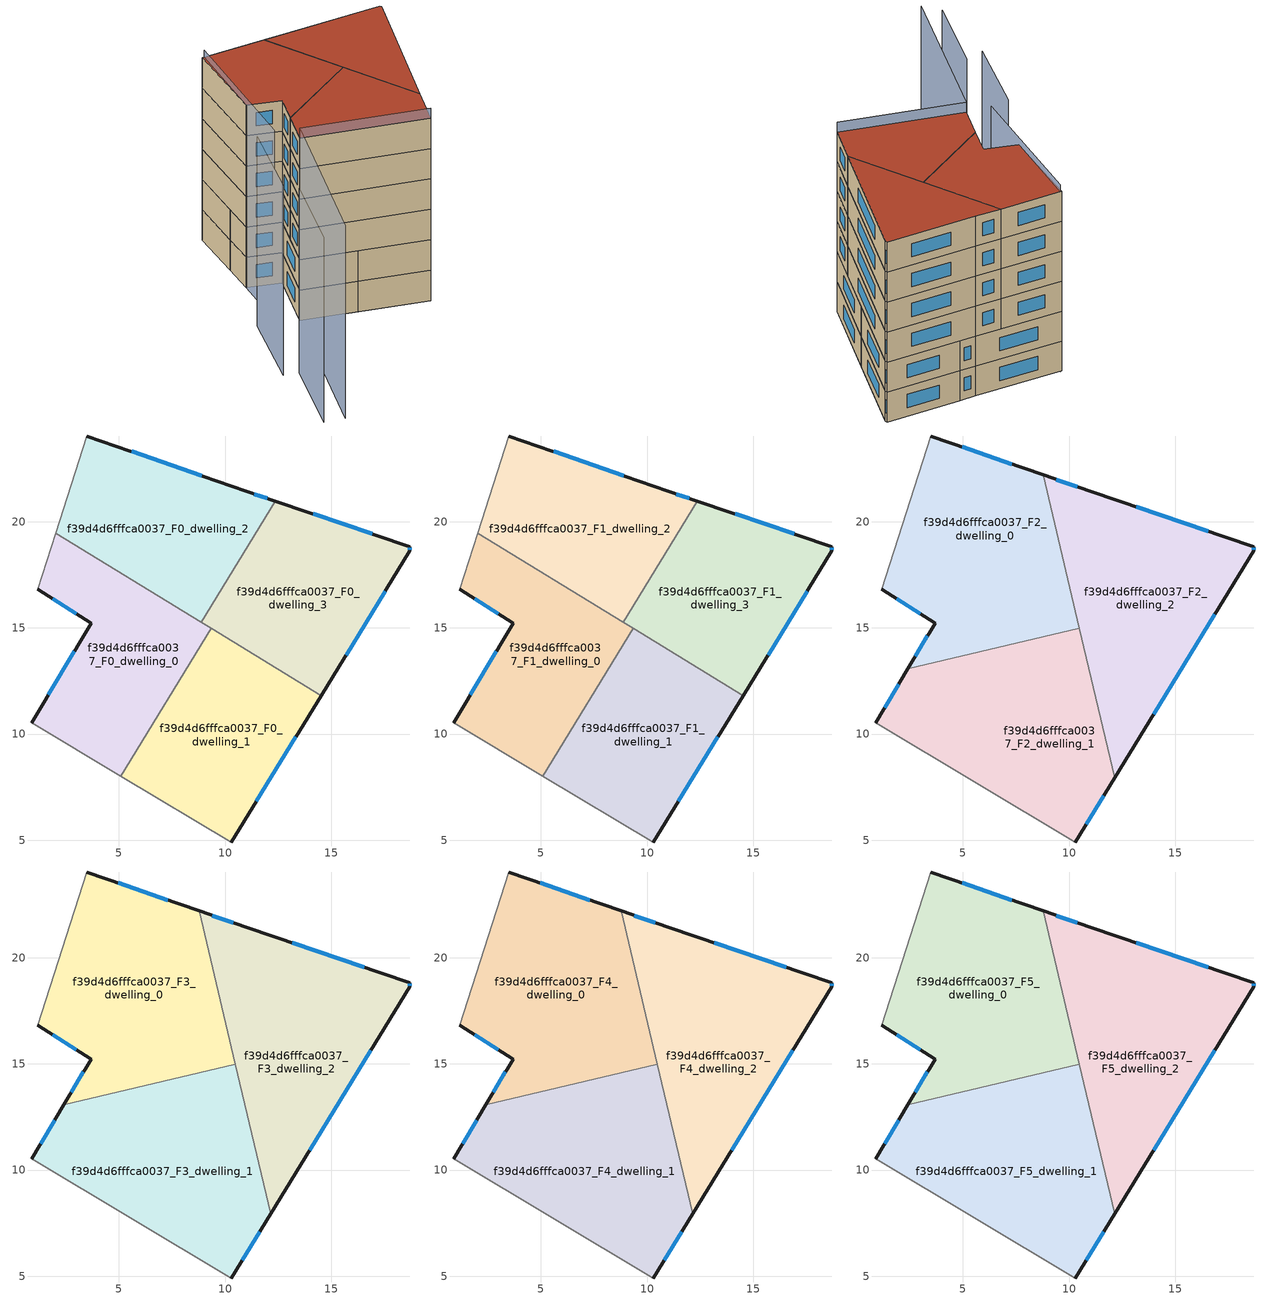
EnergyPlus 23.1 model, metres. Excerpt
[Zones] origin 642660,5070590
f39d4d6fffca0037_F0_dwelling_0
 floor ground (EU_floor_Construction): 9.35,14.98 5.08,8.02 0.89,10.52 3.69,15.23 1.19,16.83 2.04,19.46 z0
 wall outside (EU_wall_Construction): 1.19,16.83 3.69,15.23 0.89,10.52 z0:3
 wall adiabatic (EU_wall_Construction): 2.04,19.46 1.19,16.83 / 0.89,10.52 5.08,8.02 z0:3
 wall to f39d4d6fffca0037_F0_dwelling_1 (EU_wall_Construction): 5.08,8.02 9.35,14.98 z0:3
 wall to f39d4d6fffca0037_F0_dwelling_2 (EU_wall_Construction): 8.87,15.27 2.04,19.46 z0:3
 wall to f39d4d6fffca0037_F0_dwelling_3 (EU_wall_Construction): 9.35,14.98 8.87,15.27 z0:3
 window (EU_Window_Construction): 1.89,16.38 2.99,15.68 / 2.91,13.91 1.68,11.84 z0.84:2.16
f39d4d6fffca0037_F0_dwelling_1
 floor ground (EU_floor_Construction): 14.52,11.81 10.3,4.92 5.08,8.02 9.35,14.98 z0
 wall outside (EU_wall_Construction): 10.3,4.92 14.52,11.81 z0:3
 wall adiabatic (EU_wall_Construction): 5.08,8.02 10.3,4.92 z0:3
 wall to f39d4d6fffca0037_F0_dwelling_3 (EU_wall_Construction): 14.52,11.81 9.35,14.98 z0:3
 window (EU_Window_Construction): 11.48,6.85 13.34,9.88 z0.84:2.16
f39d4d6fffca0037_F0_dwelling_2
 floor ground (EU_floor_Construction): 11,21.43 12.37,20.97 8.88,15.27 2.04,19.46 3.5,24.03 z0
 wall outside (EU_wall_Construction): 12.37,20.97 11,21.43 3.5,24.03 z0:3
 wall to f39d4d6fffca0037_F0_dwelling_3 (EU_wall_Construction): 8.88,15.27 12.37,20.97 z0:3
 wall adiabatic (EU_wall_Construction): 3.5,24.03 2.04,19.46 z0:3
 window (EU_Window_Construction): 8.9,22.16 5.6,23.3 / 11.98,21.1 11.38,21.3 z0.84:2.16
f39d4d6fffca0037_F0_dwelling_3
 floor ground (EU_floor_Construction): 18.71,18.83 18.71,18.62 14.52,11.81 8.88,15.27 12.37,20.97 z0
 wall outside (EU_wall_Construction): 14.52,11.81 18.71,18.62 18.71,18.83 12.37,20.97 z0:3
 window (EU_Window_Construction): 15.7,13.72 17.53,16.71 / 16.93,19.43 14.14,20.37 / 18.71,18.68 18.71,18.77 z0.84:2.16
f39d4d6fffca0037_F1_dwelling_0
 floor to f39d4d6fffca0037_F0_dwelling_0 (EU_floor_Construction): 9.35,14.98 5.08,8.02 0.89,10.52 3.69,15.23 1.19,16.83 2.04,19.46 z3
 wall outside (EU_wall_Construction): 1.19,16.83 3.69,15.23 0.89,10.52 z3:6
 wall adiabatic (EU_wall_Construction): 2.04,19.46 1.19,16.83 / 0.89,10.52 5.08,8.02 z3:6
 wall to f39d4d6fffca0037_F1_dwelling_1 (EU_wall_Construction): 5.08,8.02 9.35,14.98 z3:6
 wall to f39d4d6fffca0037_F1_dwelling_2 (EU_wall_Construction): 8.87,15.27 2.04,19.46 z3:6
 wall to f39d4d6fffca0037_F1_dwelling_3 (EU_wall_Construction): 9.35,14.98 8.87,15.27 z3:6
 window (EU_Window_Construction): 1.89,16.38 2.99,15.68 / 2.91,13.91 1.68,11.84 z3.84:5.16
f39d4d6fffca0037_F1_dwelling_1
 floor to f39d4d6fffca0037_F0_dwelling_1 (EU_floor_Construction): 14.52,11.81 10.3,4.92 5.08,8.02 9.35,14.98 z3
 wall outside (EU_wall_Construction): 10.3,4.92 14.52,11.81 z3:6
 wall adiabatic (EU_wall_Construction): 5.08,8.02 10.3,4.92 z3:6
 wall to f39d4d6fffca0037_F1_dwelling_3 (EU_wall_Construction): 14.52,11.81 9.35,14.98 z3:6
 window (EU_Window_Construction): 11.48,6.85 13.34,9.88 z3.84:5.16
f39d4d6fffca0037_F1_dwelling_2
 floor to f39d4d6fffca0037_F0_dwelling_2 (EU_floor_Construction): 11,21.43 12.37,20.97 8.88,15.27 2.04,19.46 3.5,24.03 z3
 wall outside (EU_wall_Construction): 12.37,20.97 11,21.43 3.5,24.03 z3:6
 wall to f39d4d6fffca0037_F1_dwelling_3 (EU_wall_Construction): 8.88,15.27 12.37,20.97 z3:6
 wall adiabatic (EU_wall_Construction): 3.5,24.03 2.04,19.46 z3:6
 window (EU_Window_Construction): 8.9,22.16 5.6,23.3 / 11.98,21.1 11.38,21.3 z3.84:5.16
f39d4d6fffca0037_F1_dwelling_3
 floor to f39d4d6fffca0037_F0_dwelling_3 (EU_floor_Construction): 18.71,18.83 18.71,18.62 14.52,11.81 8.88,15.27 12.37,20.97 z3
 wall outside (EU_wall_Construction): 14.52,11.81 18.71,18.62 18.71,18.83 12.37,20.97 z3:6
 window (EU_Window_Construction): 15.7,13.72 17.53,16.71 / 16.93,19.43 14.14,20.37 / 18.71,18.68 18.71,18.77 z3.84:5.16
f39d4d6fffca0037_F2_dwelling_0
 floor to f39d4d6fffca0037_F1_dwelling_2 (EU_floor_Construction): 8.78,22.2 9.99,17.08 8.88,15.27 2.04,19.46 3.5,24.03 z6
 floor to f39d4d6fffca0037_F1_dwelling_0 (EU_floor_Construction): 9.35,14.98 9.16,14.66 2.41,13.07 3.69,15.23 1.19,16.83 2.04,19.46 z6
 floor to f39d4d6fffca0037_F1_dwelling_1 (EU_floor_Construction): 9.66,14.79 9.16,14.66 9.35,14.98 z6
 floor to f39d4d6fffca0037_F1_dwelling_3 (EU_floor_Construction): 9.99,17.08 10.48,14.98 9.66,14.79 8.88,15.27 z6
 wall outside (EU_wall_Construction): 8.78,22.2 3.5,24.03 / 1.19,16.83 3.69,15.23 2.41,13.07 z6:9
 wall adiabatic (EU_wall_Construction): 3.5,24.03 1.19,16.83 z6:9
 wall to f39d4d6fffca0037_F2_dwelling_1 (EU_wall_Construction): 2.41,13.07 10.48,14.98 z6:9
 wall to f39d4d6fffca0037_F2_dwelling_2 (EU_wall_Construction): 10.48,14.98 8.78,22.2 z6:9
 window (EU_Window_Construction): 7.3,22.71 4.98,23.52 / 3.33,14.62 2.77,13.67 / 1.89,16.38 2.99,15.68 z6.84:8.16
f39d4d6fffca0037_F2_dwelling_1
 floor to f39d4d6fffca0037_F1_dwelling_0 (EU_floor_Construction): 9.16,14.66 5.09,8.02 0.89,10.52 2.41,13.07 z6
 floor to f39d4d6fffca0037_F1_dwelling_1 (EU_floor_Construction): 10.68,14.16 12.15,7.94 10.3,4.92 5.09,8.02 9.16,14.66 9.66,14.79 z6
 floor to f39d4d6fffca0037_F1_dwelling_3 (EU_floor_Construction): 10.48,14.98 10.68,14.16 9.66,14.79 z6
 wall outside (EU_wall_Construction): 10.3,4.92 12.15,7.94 / 2.41,13.07 0.89,10.52 z6:9
 wall adiabatic (EU_wall_Construction): 0.89,10.52 10.3,4.92 z6:9
 wall to f39d4d6fffca0037_F2_dwelling_2 (EU_wall_Construction): 12.15,7.94 10.48,14.98 z6:9
 window (EU_Window_Construction): 10.82,5.76 11.63,7.09 / 1.98,12.36 1.32,11.24 z6.84:8.16
f39d4d6fffca0037_F2_dwelling_2
 floor to f39d4d6fffca0037_F1_dwelling_1 (EU_floor_Construction): 14.52,11.81 12.15,7.94 10.68,14.16 z6
 floor to f39d4d6fffca0037_F1_dwelling_3 (EU_floor_Construction): 18.71,18.83 18.71,18.62 14.52,11.81 10.68,14.16 9.99,17.08 12.37,20.97 z6
 floor to f39d4d6fffca0037_F1_dwelling_2 (EU_floor_Construction): 12.37,20.97 9.99,17.08 8.78,22.2 11,21.43 z6
 wall outside (EU_wall_Construction): 12.15,7.94 18.71,18.62 18.71,18.83 11,21.43 8.78,22.2 z6:9
 window (EU_Window_Construction): 10.38,21.65 9.4,21.98 / 16.55,19.55 13.16,20.7 / 18.71,18.68 18.71,18.77 / 13.99,10.93 16.87,15.63 z6.84:8.16
f39d4d6fffca0037_F3_dwelling_0
 floor to f39d4d6fffca0037_F2_dwelling_0 (EU_floor_Construction): 8.78,22.2 10.48,14.98 2.41,13.07 3.69,15.23 1.19,16.83 3.5,24.03 z9
 wall outside (EU_wall_Construction): 8.78,22.2 3.5,24.03 / 1.19,16.83 3.69,15.23 2.41,13.07 z9:12
 wall adiabatic (EU_wall_Construction): 3.5,24.03 1.19,16.83 z9:12
 wall to f39d4d6fffca0037_F3_dwelling_1 (EU_wall_Construction): 2.41,13.07 10.48,14.98 z9:12
 wall to f39d4d6fffca0037_F3_dwelling_2 (EU_wall_Construction): 10.48,14.98 8.78,22.2 z9:12
 window (EU_Window_Construction): 7.3,22.71 4.98,23.52 / 3.33,14.62 2.77,13.67 / 1.89,16.38 2.99,15.68 z9.84:11.16
f39d4d6fffca0037_F3_dwelling_1
 floor to f39d4d6fffca0037_F2_dwelling_1 (EU_floor_Construction): 10.48,14.98 12.15,7.94 10.3,4.92 0.89,10.52 2.41,13.07 z9
 wall outside (EU_wall_Construction): 10.3,4.92 12.15,7.94 / 2.41,13.07 0.89,10.52 z9:12
 wall adiabatic (EU_wall_Construction): 0.89,10.52 10.3,4.92 z9:12
 wall to f39d4d6fffca0037_F3_dwelling_2 (EU_wall_Construction): 12.15,7.94 10.48,14.98 z9:12
 window (EU_Window_Construction): 10.82,5.76 11.63,7.09 / 1.98,12.36 1.32,11.24 z9.84:11.16
f39d4d6fffca0037_F3_dwelling_2
 floor to f39d4d6fffca0037_F2_dwelling_2 (EU_floor_Construction): 18.71,18.83 18.71,18.62 12.15,7.94 8.78,22.2 11,21.43 z9
 wall outside (EU_wall_Construction): 12.15,7.94 18.71,18.62 18.71,18.83 11,21.43 8.78,22.2 z9:12
 window (EU_Window_Construction): 10.38,21.65 9.4,21.98 / 16.55,19.55 13.16,20.7 / 18.71,18.68 18.71,18.77 / 13.99,10.93 16.87,15.63 z9.84:11.16
f39d4d6fffca0037_F4_dwelling_0
 floor to f39d4d6fffca0037_F3_dwelling_0 (EU_floor_Construction): 8.78,22.2 10.48,14.98 2.41,13.07 3.69,15.23 1.19,16.83 3.5,24.03 z12
 wall outside (EU_wall_Construction): 8.78,22.2 3.5,24.03 / 1.19,16.83 3.69,15.23 2.41,13.07 z12:15
 wall adiabatic (EU_wall_Construction): 3.5,24.03 1.19,16.83 z12:15
 wall to f39d4d6fffca0037_F4_dwelling_1 (EU_wall_Construction): 2.41,13.07 10.48,14.98 z12:15
 wall to f39d4d6fffca0037_F4_dwelling_2 (EU_wall_Construction): 10.48,14.98 8.78,22.2 z12:15
 window (EU_Window_Construction): 7.3,22.71 4.98,23.52 / 3.33,14.62 2.77,13.67 / 1.89,16.38 2.99,15.68 z12.84:14.16
f39d4d6fffca0037_F4_dwelling_1
 floor to f39d4d6fffca0037_F3_dwelling_1 (EU_floor_Construction): 10.48,14.98 12.15,7.94 10.3,4.92 0.89,10.52 2.41,13.07 z12
 wall outside (EU_wall_Construction): 10.3,4.92 12.15,7.94 / 2.41,13.07 0.89,10.52 z12:15
 wall adiabatic (EU_wall_Construction): 0.89,10.52 10.3,4.92 z12:15
 wall to f39d4d6fffca0037_F4_dwelling_2 (EU_wall_Construction): 12.15,7.94 10.48,14.98 z12:15
 window (EU_Window_Construction): 10.82,5.76 11.63,7.09 / 1.98,12.36 1.32,11.24 z12.84:14.16
f39d4d6fffca0037_F4_dwelling_2
 floor to f39d4d6fffca0037_F3_dwelling_2 (EU_floor_Construction): 18.71,18.83 18.71,18.62 12.15,7.94 8.78,22.2 11,21.43 z12
 wall outside (EU_wall_Construction): 12.15,7.94 18.71,18.62 18.71,18.83 11,21.43 8.78,22.2 z12:15
 window (EU_Window_Construction): 10.38,21.65 9.4,21.98 / 16.55,19.55 13.16,20.7 / 18.71,18.68 18.71,18.77 / 13.99,10.93 16.87,15.63 z12.84:14.16
f39d4d6fffca0037_F5_dwelling_0
 floor to f39d4d6fffca0037_F4_dwelling_0 (EU_floor_Construction): 8.78,22.2 10.48,14.98 2.41,13.07 3.69,15.23 1.19,16.83 3.5,24.03 z15
 wall outside (EU_wall_Construction): 8.78,22.2 3.5,24.03 / 1.19,16.83 3.69,15.23 2.41,13.07 z15:18
 wall adiabatic (EU_wall_Construction): 3.5,24.03 1.19,16.83 z15:18
 wall to f39d4d6fffca0037_F5_dwelling_1 (EU_wall_Construction): 2.41,13.07 10.48,14.98 z15:18
 wall to f39d4d6fffca0037_F5_dwelling_2 (EU_wall_Construction): 10.48,14.98 8.78,22.2 z15:18
 window (EU_Window_Construction): 7.3,22.71 4.98,23.52 / 3.33,14.62 2.77,13.67 / 1.89,16.38 2.99,15.68 z15.84:17.16
 roof outside (EU_roof_Construction): 10.48,14.98 8.78,22.2 3.5,24.03 1.19,16.83 3.69,15.23 2.41,13.07 z18
f39d4d6fffca0037_F5_dwelling_1
 floor to f39d4d6fffca0037_F4_dwelling_1 (EU_floor_Construction): 10.48,14.98 12.15,7.94 10.3,4.92 0.89,10.52 2.41,13.07 z15
 wall outside (EU_wall_Construction): 10.3,4.92 12.15,7.94 / 2.41,13.07 0.89,10.52 z15:18
 wall adiabatic (EU_wall_Construction): 0.89,10.52 10.3,4.92 z15:18
 wall to f39d4d6fffca0037_F5_dwelling_2 (EU_wall_Construction): 12.15,7.94 10.48,14.98 z15:18
 window (EU_Window_Construction): 10.82,5.76 11.63,7.09 / 1.98,12.36 1.32,11.24 z15.84:17.16
 roof outside (EU_roof_Construction): 10.3,4.92 12.15,7.94 10.48,14.98 2.41,13.07 0.89,10.52 z18
f39d4d6fffca0037_F5_dwelling_2
 floor to f39d4d6fffca0037_F4_dwelling_2 (EU_floor_Construction): 18.71,18.83 18.71,18.62 12.15,7.94 8.78,22.2 11,21.43 z15
 wall outside (EU_wall_Construction): 12.15,7.94 18.71,18.62 18.71,18.83 11,21.43 8.78,22.2 z15:18
 window (EU_Window_Construction): 10.38,21.65 9.4,21.98 / 16.55,19.55 13.16,20.7 / 18.71,18.68 18.71,18.77 / 13.99,10.93 16.87,15.63 z15.84:17.16
 roof outside (EU_roof_Construction): 12.15,7.94 18.71,18.62 18.71,18.83 11,21.43 8.78,22.2 z18
shading: -6.37,-1.66 0.89,10.52 / 0.89,10.52 10.3,4.92 z0:19; -4.36,5.47 -7.92,-0.78 z0:18.2; -2.06,12.45 -5.51,6.12 / 3.66,23.98 -0.44,12.1 z0:18.7
[Building]
EU S2 Campaign: North Axis=0; Terrain=City; Solar Distribution=FullExterior
[Site:Location]
Lyon-Bron: Latitude=45.75; Longitude=5; Time Zone=1; Elevation=198
[SizingPeriod:WeatherFileDays]
AnnualSizingPeriod: Begin Month=1; Begin Day of Month=1; End Month=12; End Day of Month=31; Day of Week for Start Day=Monday; Use Weather File Daylight Saving Period=No; Use Weather File Rain and Snow Indicators=No
[MATERIAL]
EU_InternalMass_Material: Roughness=MediumRough; Thickness=0.1; Conductivity=1; Density=1800; Specific Heat=900; Thermal Absorptance=0.9; Solar Absorptance=0.7; Visible Absorptance=0.7
[MATERIAL:NOMASS] Roughness=MediumRough; Thermal Absorptance=0.9; Solar Absorptance=0.7; Visible Absorptance=0.7
Name | Thermal Resistance
EU_wall_NoMass | 0.776494
EU_roof_NoMass | 0.486893
EU_floor_NoMass | 0.421597
[WINDOWMATERIAL:SIMPLEGLAZINGSYSTEM]
EU_Window_SimpleGlazing: UFactor=4.24961; Solar Heat Gain Coefficient=0.83; Visible Transmittance=0.83
[CONSTRUCTION]
EU_wall_Construction: EU_wall_NoMass
EU_roof_Construction: EU_roof_NoMass
EU_floor_Construction: EU_floor_NoMass
EU_Window_Construction: EU_Window_SimpleGlazing
EU_InternalMass_Construction: EU_InternalMass_Material
[ZONE] Type=1; Multiplier=1; Ceiling Height=autocalculate; Floor Area=autocalculate; Part of Total Floor Area=Yes
Name | Volume
f39d4d6fffca0037_F0_dwelling_0; f39d4d6fffca0037_F1_dwelling_0 | 147.85
f39d4d6fffca0037_F2_dwelling_0; f39d4d6fffca0037_F3_dwelling_0; f39d4d6fffca0037_F4_dwelling_0; f39d4d6fffca0037_F5_dwelling_0 | 197.127
f39d4d6fffca0037_F0_dwelling_1; f39d4d6fffca0037_F1_dwelling_1 | 147.833
f39d4d6fffca0037_F2_dwelling_1; f39d4d6fffca0037_F3_dwelling_1; f39d4d6fffca0037_F4_dwelling_1; f39d4d6fffca0037_F5_dwelling_1 | 197.117
f39d4d6fffca0037_F0_dwelling_2; f39d4d6fffca0037_F1_dwelling_2; f39d4d6fffca0037_F0_dwelling_3; f39d4d6fffca0037_F1_dwelling_3 | 147.847
f39d4d6fffca0037_F2_dwelling_2; f39d4d6fffca0037_F3_dwelling_2; f39d4d6fffca0037_F4_dwelling_2; f39d4d6fffca0037_F5_dwelling_2 | 197.133
[INTERNALMASS] Construction=EU_InternalMass_Construction
Name | Zone or ZoneList | Surface Area
f39d4d6fffca0037_F0_dwelling_0_EU_InternalMass | f39d4d6fffca0037_F0_dwelling_0 | 49.2826
f39d4d6fffca0037_F0_dwelling_1_EU_InternalMass | f39d4d6fffca0037_F0_dwelling_1 | 49.2758
f39d4d6fffca0037_F0_dwelling_2_EU_InternalMass | f39d4d6fffca0037_F0_dwelling_2 | 49.2819
f39d4d6fffca0037_F0_dwelling_3_EU_InternalMass | f39d4d6fffca0037_F0_dwelling_3 | 49.2811
f39d4d6fffca0037_F1_dwelling_0_EU_InternalMass | f39d4d6fffca0037_F1_dwelling_0 | 49.2826
f39d4d6fffca0037_F1_dwelling_1_EU_InternalMass | f39d4d6fffca0037_F1_dwelling_1 | 49.2758
f39d4d6fffca0037_F1_dwelling_2_EU_InternalMass | f39d4d6fffca0037_F1_dwelling_2 | 49.2819
f39d4d6fffca0037_F1_dwelling_3_EU_InternalMass | f39d4d6fffca0037_F1_dwelling_3 | 49.2811
f39d4d6fffca0037_F2_dwelling_0_EU_InternalMass | f39d4d6fffca0037_F2_dwelling_0 | 65.7086
f39d4d6fffca0037_F2_dwelling_1_EU_InternalMass | f39d4d6fffca0037_F2_dwelling_1 | 65.7041
f39d4d6fffca0037_F2_dwelling_2_EU_InternalMass | f39d4d6fffca0037_F2_dwelling_2 | 65.7107
f39d4d6fffca0037_F3_dwelling_0_EU_InternalMass | f39d4d6fffca0037_F3_dwelling_0 | 65.7086
f39d4d6fffca0037_F3_dwelling_1_EU_InternalMass | f39d4d6fffca0037_F3_dwelling_1 | 65.7041
f39d4d6fffca0037_F3_dwelling_2_EU_InternalMass | f39d4d6fffca0037_F3_dwelling_2 | 65.7107
f39d4d6fffca0037_F4_dwelling_0_EU_InternalMass | f39d4d6fffca0037_F4_dwelling_0 | 65.7086
f39d4d6fffca0037_F4_dwelling_1_EU_InternalMass | f39d4d6fffca0037_F4_dwelling_1 | 65.7041
f39d4d6fffca0037_F4_dwelling_2_EU_InternalMass | f39d4d6fffca0037_F4_dwelling_2 | 65.7107
f39d4d6fffca0037_F5_dwelling_0_EU_InternalMass | f39d4d6fffca0037_F5_dwelling_0 | 65.7086
f39d4d6fffca0037_F5_dwelling_1_EU_InternalMass | f39d4d6fffca0037_F5_dwelling_1 | 65.7041
f39d4d6fffca0037_F5_dwelling_2_EU_InternalMass | f39d4d6fffca0037_F5_dwelling_2 | 65.7107
[OTHEREQUIPMENT] Fuel Type=Electricity; Design Level Calculation Method=Watts/Area; Power per Zone Floor Area=1; Fraction Latent=0; Fraction Radiant=0; Fraction Lost=0; Carbon Dioxide Generation Rate=0; EndUse Subcategory=EU_Step8_InternalGains
Name | Zone or ZoneList or Space or SpaceList | Schedule
EU_Step8_InternalGain_f39d4d6fffca0037_F0_dwelling_0_f000 | f39d4d6fffca0037_F0_dwelling_0 | EU_Step8_GainSchedule_f39d4d6fffca0037_F0_dwelling_0_f000
EU_Step8_InternalGain_f39d4d6fffca0037_F0_dwelling_1_f000 | f39d4d6fffca0037_F0_dwelling_1 | EU_Step8_GainSchedule_f39d4d6fffca0037_F0_dwelling_1_f000
EU_Step8_InternalGain_f39d4d6fffca0037_F0_dwelling_2_f000 | f39d4d6fffca0037_F0_dwelling_2 | EU_Step8_GainSchedule_f39d4d6fffca0037_F0_dwelling_2_f000
EU_Step8_InternalGain_f39d4d6fffca0037_F0_dwelling_3_f000 | f39d4d6fffca0037_F0_dwelling_3 | EU_Step8_GainSchedule_f39d4d6fffca0037_F0_dwelling_3_f000
EU_Step8_InternalGain_f39d4d6fffca0037_F1_dwelling_0_f000 | f39d4d6fffca0037_F1_dwelling_0 | EU_Step8_GainSchedule_f39d4d6fffca0037_F1_dwelling_0_f000
EU_Step8_InternalGain_f39d4d6fffca0037_F1_dwelling_1_f000 | f39d4d6fffca0037_F1_dwelling_1 | EU_Step8_GainSchedule_f39d4d6fffca0037_F1_dwelling_1_f000
EU_Step8_InternalGain_f39d4d6fffca0037_F1_dwelling_2_f000 | f39d4d6fffca0037_F1_dwelling_2 | EU_Step8_GainSchedule_f39d4d6fffca0037_F1_dwelling_2_f000
EU_Step8_InternalGain_f39d4d6fffca0037_F1_dwelling_3_f000 | f39d4d6fffca0037_F1_dwelling_3 | EU_Step8_GainSchedule_f39d4d6fffca0037_F1_dwelling_3_f000
EU_Step8_InternalGain_f39d4d6fffca0037_F2_dwelling_0_f000 | f39d4d6fffca0037_F2_dwelling_0 | EU_Step8_GainSchedule_f39d4d6fffca0037_F2_dwelling_0_f000
EU_Step8_InternalGain_f39d4d6fffca0037_F2_dwelling_1_f000 | f39d4d6fffca0037_F2_dwelling_1 | EU_Step8_GainSchedule_f39d4d6fffca0037_F2_dwelling_1_f000
EU_Step8_InternalGain_f39d4d6fffca0037_F2_dwelling_2_f000 | f39d4d6fffca0037_F2_dwelling_2 | EU_Step8_GainSchedule_f39d4d6fffca0037_F2_dwelling_2_f000
EU_Step8_InternalGain_f39d4d6fffca0037_F3_dwelling_0_f000 | f39d4d6fffca0037_F3_dwelling_0 | EU_Step8_GainSchedule_f39d4d6fffca0037_F3_dwelling_0_f000
EU_Step8_InternalGain_f39d4d6fffca0037_F3_dwelling_1_f000 | f39d4d6fffca0037_F3_dwelling_1 | EU_Step8_GainSchedule_f39d4d6fffca0037_F3_dwelling_1_f000
EU_Step8_InternalGain_f39d4d6fffca0037_F3_dwelling_2_f000 | f39d4d6fffca0037_F3_dwelling_2 | EU_Step8_GainSchedule_f39d4d6fffca0037_F3_dwelling_2_f000
EU_Step8_InternalGain_f39d4d6fffca0037_F4_dwelling_0_f000 | f39d4d6fffca0037_F4_dwelling_0 | EU_Step8_GainSchedule_f39d4d6fffca0037_F4_dwelling_0_f000
EU_Step8_InternalGain_f39d4d6fffca0037_F4_dwelling_1_f000 | f39d4d6fffca0037_F4_dwelling_1 | EU_Step8_GainSchedule_f39d4d6fffca0037_F4_dwelling_1_f000
EU_Step8_InternalGain_f39d4d6fffca0037_F4_dwelling_2_f000 | f39d4d6fffca0037_F4_dwelling_2 | EU_Step8_GainSchedule_f39d4d6fffca0037_F4_dwelling_2_f000
EU_Step8_InternalGain_f39d4d6fffca0037_F5_dwelling_0_f000 | f39d4d6fffca0037_F5_dwelling_0 | EU_Step8_GainSchedule_f39d4d6fffca0037_F5_dwelling_0_f000
EU_Step8_InternalGain_f39d4d6fffca0037_F5_dwelling_1_f000 | f39d4d6fffca0037_F5_dwelling_1 | EU_Step8_GainSchedule_f39d4d6fffca0037_F5_dwelling_1_f000
EU_Step8_InternalGain_f39d4d6fffca0037_F5_dwelling_2_f000 | f39d4d6fffca0037_F5_dwelling_2 | EU_Step8_GainSchedule_f39d4d6fffca0037_F5_dwelling_2_f000
[ZONEVENTILATION:DESIGNFLOWRATE] Schedule=EU_AlwaysOn; Design Flow Rate Calculation Method=AirChanges/Hour; Air Changes per Hour=0.693814; Ventilation Type=Natural; Fan Pressure Rise=0; Fan Total Efficiency=1; Constant Term Coefficient=1; Temperature Term Coefficient=0; Velocity Term Coefficient=0; Velocity Squared Term Coefficient=0; Minimum Indoor Temperature=-100; Maximum Indoor Temperature=100; Delta Temperature=-100; Minimum Outdoor Temperature=-100; Maximum Outdoor Temperature=100; Maximum Wind Speed=40
Name | Zone or ZoneList or Space or SpaceList
EU_ConstantAir_f39d4d6fffca0037_F0_dwelling_0 | f39d4d6fffca0037_F0_dwelling_0
EU_ConstantAir_f39d4d6fffca0037_F0_dwelling_1 | f39d4d6fffca0037_F0_dwelling_1
EU_ConstantAir_f39d4d6fffca0037_F0_dwelling_2 | f39d4d6fffca0037_F0_dwelling_2
EU_ConstantAir_f39d4d6fffca0037_F0_dwelling_3 | f39d4d6fffca0037_F0_dwelling_3
EU_ConstantAir_f39d4d6fffca0037_F1_dwelling_0 | f39d4d6fffca0037_F1_dwelling_0
EU_ConstantAir_f39d4d6fffca0037_F1_dwelling_1 | f39d4d6fffca0037_F1_dwelling_1
EU_ConstantAir_f39d4d6fffca0037_F1_dwelling_2 | f39d4d6fffca0037_F1_dwelling_2
EU_ConstantAir_f39d4d6fffca0037_F1_dwelling_3 | f39d4d6fffca0037_F1_dwelling_3
EU_ConstantAir_f39d4d6fffca0037_F2_dwelling_0 | f39d4d6fffca0037_F2_dwelling_0
EU_ConstantAir_f39d4d6fffca0037_F2_dwelling_1 | f39d4d6fffca0037_F2_dwelling_1
EU_ConstantAir_f39d4d6fffca0037_F2_dwelling_2 | f39d4d6fffca0037_F2_dwelling_2
EU_ConstantAir_f39d4d6fffca0037_F3_dwelling_0 | f39d4d6fffca0037_F3_dwelling_0
EU_ConstantAir_f39d4d6fffca0037_F3_dwelling_1 | f39d4d6fffca0037_F3_dwelling_1
EU_ConstantAir_f39d4d6fffca0037_F3_dwelling_2 | f39d4d6fffca0037_F3_dwelling_2
EU_ConstantAir_f39d4d6fffca0037_F4_dwelling_0 | f39d4d6fffca0037_F4_dwelling_0
EU_ConstantAir_f39d4d6fffca0037_F4_dwelling_1 | f39d4d6fffca0037_F4_dwelling_1
EU_ConstantAir_f39d4d6fffca0037_F4_dwelling_2 | f39d4d6fffca0037_F4_dwelling_2
EU_ConstantAir_f39d4d6fffca0037_F5_dwelling_0 | f39d4d6fffca0037_F5_dwelling_0
EU_ConstantAir_f39d4d6fffca0037_F5_dwelling_1 | f39d4d6fffca0037_F5_dwelling_1
EU_ConstantAir_f39d4d6fffca0037_F5_dwelling_2 | f39d4d6fffca0037_F5_dwelling_2
[HVACTEMPLATE:THERMOSTAT] Constant Heating Setpoint=20; Constant Cooling Setpoint=50
EU_HeatOnly_f39d4d6fffca0037_F0_dwelling_0; EU_HeatOnly_f39d4d6fffca0037_F0_dwelling_1; EU_HeatOnly_f39d4d6fffca0037_F0_dwelling_2; EU_HeatOnly_f39d4d6fffca0037_F0_dwelling_3; EU_HeatOnly_f39d4d6fffca0037_F1_dwelling_0; EU_HeatOnly_f39d4d6fffca0037_F1_dwelling_1; EU_HeatOnly_f39d4d6fffca0037_F1_dwelling_2; EU_HeatOnly_f39d4d6fffca0037_F1_dwelling_3; EU_HeatOnly_f39d4d6fffca0037_F2_dwelling_0; EU_HeatOnly_f39d4d6fffca0037_F2_dwelling_1; EU_HeatOnly_f39d4d6fffca0037_F2_dwelling_2; EU_HeatOnly_f39d4d6fffca0037_F3_dwelling_0; EU_HeatOnly_f39d4d6fffca0037_F3_dwelling_1; EU_HeatOnly_f39d4d6fffca0037_F3_dwelling_2; EU_HeatOnly_f39d4d6fffca0037_F4_dwelling_0; EU_HeatOnly_f39d4d6fffca0037_F4_dwelling_1; EU_HeatOnly_f39d4d6fffca0037_F4_dwelling_2; EU_HeatOnly_f39d4d6fffca0037_F5_dwelling_0; EU_HeatOnly_f39d4d6fffca0037_F5_dwelling_1; EU_HeatOnly_f39d4d6fffca0037_F5_dwelling_2
[HVACTEMPLATE:ZONE:IDEALLOADSAIRSYSTEM] System Availability Schedule=EU_AlwaysOn; Maximum Heating Supply Air Temperature=50; Minimum Cooling Supply Air Temperature=13; Maximum Heating Supply Air Humidity Ratio=0.0156; Minimum Cooling Supply Air Humidity Ratio=0.0077; Heating Limit=NoLimit; Cooling Limit=NoLimit; Heating Availability Schedule=EU_AlwaysOn; Cooling Availability Schedule=EU_CoolingOff; Dehumidification Control Type=ConstantSensibleHeatRatio; Cooling Sensible Heat Ratio=0.7; Dehumidification Setpoint=60; Humidification Control Type=None; Humidification Setpoint=30; Outdoor Air Method=None; Outdoor Air Flow Rate per Person=0.00944; Outdoor Air Flow Rate per Zone Floor Area=0; Outdoor Air Flow Rate per Zone=0; Demand Controlled Ventilation Type=None; Outdoor Air Economizer Type=NoEconomizer; Heat Recovery Type=None; Sensible Heat Recovery Effectiveness=0.7; Latent Heat Recovery Effectiveness=0.65
Name | Template Thermostat
f39d4d6fffca0037_F0_dwelling_0 | EU_HeatOnly_f39d4d6fffca0037_F0_dwelling_0
f39d4d6fffca0037_F0_dwelling_1 | EU_HeatOnly_f39d4d6fffca0037_F0_dwelling_1
f39d4d6fffca0037_F0_dwelling_2 | EU_HeatOnly_f39d4d6fffca0037_F0_dwelling_2
f39d4d6fffca0037_F0_dwelling_3 | EU_HeatOnly_f39d4d6fffca0037_F0_dwelling_3
f39d4d6fffca0037_F1_dwelling_0 | EU_HeatOnly_f39d4d6fffca0037_F1_dwelling_0
f39d4d6fffca0037_F1_dwelling_1 | EU_HeatOnly_f39d4d6fffca0037_F1_dwelling_1
f39d4d6fffca0037_F1_dwelling_2 | EU_HeatOnly_f39d4d6fffca0037_F1_dwelling_2
f39d4d6fffca0037_F1_dwelling_3 | EU_HeatOnly_f39d4d6fffca0037_F1_dwelling_3
f39d4d6fffca0037_F2_dwelling_0 | EU_HeatOnly_f39d4d6fffca0037_F2_dwelling_0
f39d4d6fffca0037_F2_dwelling_1 | EU_HeatOnly_f39d4d6fffca0037_F2_dwelling_1
f39d4d6fffca0037_F2_dwelling_2 | EU_HeatOnly_f39d4d6fffca0037_F2_dwelling_2
f39d4d6fffca0037_F3_dwelling_0 | EU_HeatOnly_f39d4d6fffca0037_F3_dwelling_0
f39d4d6fffca0037_F3_dwelling_1 | EU_HeatOnly_f39d4d6fffca0037_F3_dwelling_1
f39d4d6fffca0037_F3_dwelling_2 | EU_HeatOnly_f39d4d6fffca0037_F3_dwelling_2
f39d4d6fffca0037_F4_dwelling_0 | EU_HeatOnly_f39d4d6fffca0037_F4_dwelling_0
f39d4d6fffca0037_F4_dwelling_1 | EU_HeatOnly_f39d4d6fffca0037_F4_dwelling_1
f39d4d6fffca0037_F4_dwelling_2 | EU_HeatOnly_f39d4d6fffca0037_F4_dwelling_2
f39d4d6fffca0037_F5_dwelling_0 | EU_HeatOnly_f39d4d6fffca0037_F5_dwelling_0
f39d4d6fffca0037_F5_dwelling_1 | EU_HeatOnly_f39d4d6fffca0037_F5_dwelling_1
f39d4d6fffca0037_F5_dwelling_2 | EU_HeatOnly_f39d4d6fffca0037_F5_dwelling_2
[SIZING:ZONE] Zone Cooling Design Supply Air Temperature Input Method=SupplyAirTemperature; Zone Cooling Design Supply Air Temperature=13; Zone Heating Design Supply Air Temperature Input Method=SupplyAirTemperature; Zone Heating Design Supply Air Temperature=50; Zone Cooling Design Supply Air Humidity Ratio=0.008; Zone Heating Design Supply Air Humidity Ratio=0.008; Cooling Design Air Flow Method=DesignDay; Cooling Design Air Flow Rate=0; Cooling Minimum Air Flow per Zone Floor Area=0.000762; Cooling Minimum Air Flow=0; Cooling Minimum Air Flow Fraction=0.2; Heating Design Air Flow Method=DesignDay; Heating Design Air Flow Rate=0; Heating Maximum Air Flow per Zone Floor Area=0.002032; Heating Maximum Air Flow=0.141576; Heating Maximum Air Flow Fraction=0.3; Account for Dedicated Outdoor Air System=No; Dedicated Outdoor Air System Control Strategy=NeutralSupplyAir; Dedicated Outdoor Air Low Setpoint Temperature for Design=autosize; Dedicated Outdoor Air High Setpoint Temperature for Design=autosize; Zone Load Sizing Method=Sensible Load Only No Latent Load; Zone Latent Cooling Design Supply Air Humidity Ratio Input Method=HumidityRatioDifference; Zone Cooling Design Supply Air Humidity Ratio Difference=0.005; Zone Latent Heating Design Supply Air Humidity Ratio Input Method=HumidityRatioDifference; Zone Humidification Design Supply Air Humidity Ratio Difference=0.005
f39d4d6fffca0037_F0_dwelling_0; f39d4d6fffca0037_F0_dwelling_1; f39d4d6fffca0037_F0_dwelling_2; f39d4d6fffca0037_F0_dwelling_3; f39d4d6fffca0037_F1_dwelling_0; f39d4d6fffca0037_F1_dwelling_1; f39d4d6fffca0037_F1_dwelling_2; f39d4d6fffca0037_F1_dwelling_3; f39d4d6fffca0037_F2_dwelling_0; f39d4d6fffca0037_F2_dwelling_1; f39d4d6fffca0037_F2_dwelling_2; f39d4d6fffca0037_F3_dwelling_0; f39d4d6fffca0037_F3_dwelling_1; f39d4d6fffca0037_F3_dwelling_2; f39d4d6fffca0037_F4_dwelling_0; f39d4d6fffca0037_F4_dwelling_1; f39d4d6fffca0037_F4_dwelling_2; f39d4d6fffca0037_F5_dwelling_0; f39d4d6fffca0037_F5_dwelling_1; f39d4d6fffca0037_F5_dwelling_2
[SCHEDULE:CONSTANT]
Name | Hourly Value
EU_AlwaysOn | 1
EU_CoolingOff | 0
[SCHEDULE:FILE] Column Number=1; Rows to Skip at Top=0; Number of Hours of Data=8760; Column Separator=Comma; Interpolate to Timestep=No; Minutes per Item=60; Adjust Schedule for Daylight Savings=Yes
Name | File
EU_Step8_GainSchedule_f39d4d6fffca0037_F0_dwelling_0_f000 | ../../schedules/f39d4d6fffca0037/f39d4d6fffca0037_F0_dwelling_0_f000_gain.csv
EU_Step8_GainSchedule_f39d4d6fffca0037_F0_dwelling_1_f000 | ../../schedules/f39d4d6fffca0037/f39d4d6fffca0037_F0_dwelling_1_f000_gain.csv
EU_Step8_GainSchedule_f39d4d6fffca0037_F0_dwelling_2_f000 | ../../schedules/f39d4d6fffca0037/f39d4d6fffca0037_F0_dwelling_2_f000_gain.csv
EU_Step8_GainSchedule_f39d4d6fffca0037_F0_dwelling_3_f000 | ../../schedules/f39d4d6fffca0037/f39d4d6fffca0037_F0_dwelling_3_f000_gain.csv
EU_Step8_GainSchedule_f39d4d6fffca0037_F1_dwelling_0_f000 | ../../schedules/f39d4d6fffca0037/f39d4d6fffca0037_F1_dwelling_0_f000_gain.csv
EU_Step8_GainSchedule_f39d4d6fffca0037_F1_dwelling_1_f000 | ../../schedules/f39d4d6fffca0037/f39d4d6fffca0037_F1_dwelling_1_f000_gain.csv
EU_Step8_GainSchedule_f39d4d6fffca0037_F1_dwelling_2_f000 | ../../schedules/f39d4d6fffca0037/f39d4d6fffca0037_F1_dwelling_2_f000_gain.csv
EU_Step8_GainSchedule_f39d4d6fffca0037_F1_dwelling_3_f000 | ../../schedules/f39d4d6fffca0037/f39d4d6fffca0037_F1_dwelling_3_f000_gain.csv
EU_Step8_GainSchedule_f39d4d6fffca0037_F2_dwelling_0_f000 | ../../schedules/f39d4d6fffca0037/f39d4d6fffca0037_F2_dwelling_0_f000_gain.csv
EU_Step8_GainSchedule_f39d4d6fffca0037_F2_dwelling_1_f000 | ../../schedules/f39d4d6fffca0037/f39d4d6fffca0037_F2_dwelling_1_f000_gain.csv
EU_Step8_GainSchedule_f39d4d6fffca0037_F2_dwelling_2_f000 | ../../schedules/f39d4d6fffca0037/f39d4d6fffca0037_F2_dwelling_2_f000_gain.csv
EU_Step8_GainSchedule_f39d4d6fffca0037_F3_dwelling_0_f000 | ../../schedules/f39d4d6fffca0037/f39d4d6fffca0037_F3_dwelling_0_f000_gain.csv
EU_Step8_GainSchedule_f39d4d6fffca0037_F3_dwelling_1_f000 | ../../schedules/f39d4d6fffca0037/f39d4d6fffca0037_F3_dwelling_1_f000_gain.csv
EU_Step8_GainSchedule_f39d4d6fffca0037_F3_dwelling_2_f000 | ../../schedules/f39d4d6fffca0037/f39d4d6fffca0037_F3_dwelling_2_f000_gain.csv
EU_Step8_GainSchedule_f39d4d6fffca0037_F4_dwelling_0_f000 | ../../schedules/f39d4d6fffca0037/f39d4d6fffca0037_F4_dwelling_0_f000_gain.csv
EU_Step8_GainSchedule_f39d4d6fffca0037_F4_dwelling_1_f000 | ../../schedules/f39d4d6fffca0037/f39d4d6fffca0037_F4_dwelling_1_f000_gain.csv
EU_Step8_GainSchedule_f39d4d6fffca0037_F4_dwelling_2_f000 | ../../schedules/f39d4d6fffca0037/f39d4d6fffca0037_F4_dwelling_2_f000_gain.csv
EU_Step8_GainSchedule_f39d4d6fffca0037_F5_dwelling_0_f000 | ../../schedules/f39d4d6fffca0037/f39d4d6fffca0037_F5_dwelling_0_f000_gain.csv
EU_Step8_GainSchedule_f39d4d6fffca0037_F5_dwelling_1_f000 | ../../schedules/f39d4d6fffca0037/f39d4d6fffca0037_F5_dwelling_1_f000_gain.csv
EU_Step8_GainSchedule_f39d4d6fffca0037_F5_dwelling_2_f000 | ../../schedules/f39d4d6fffca0037/f39d4d6fffca0037_F5_dwelling_2_f000_gain.csv
